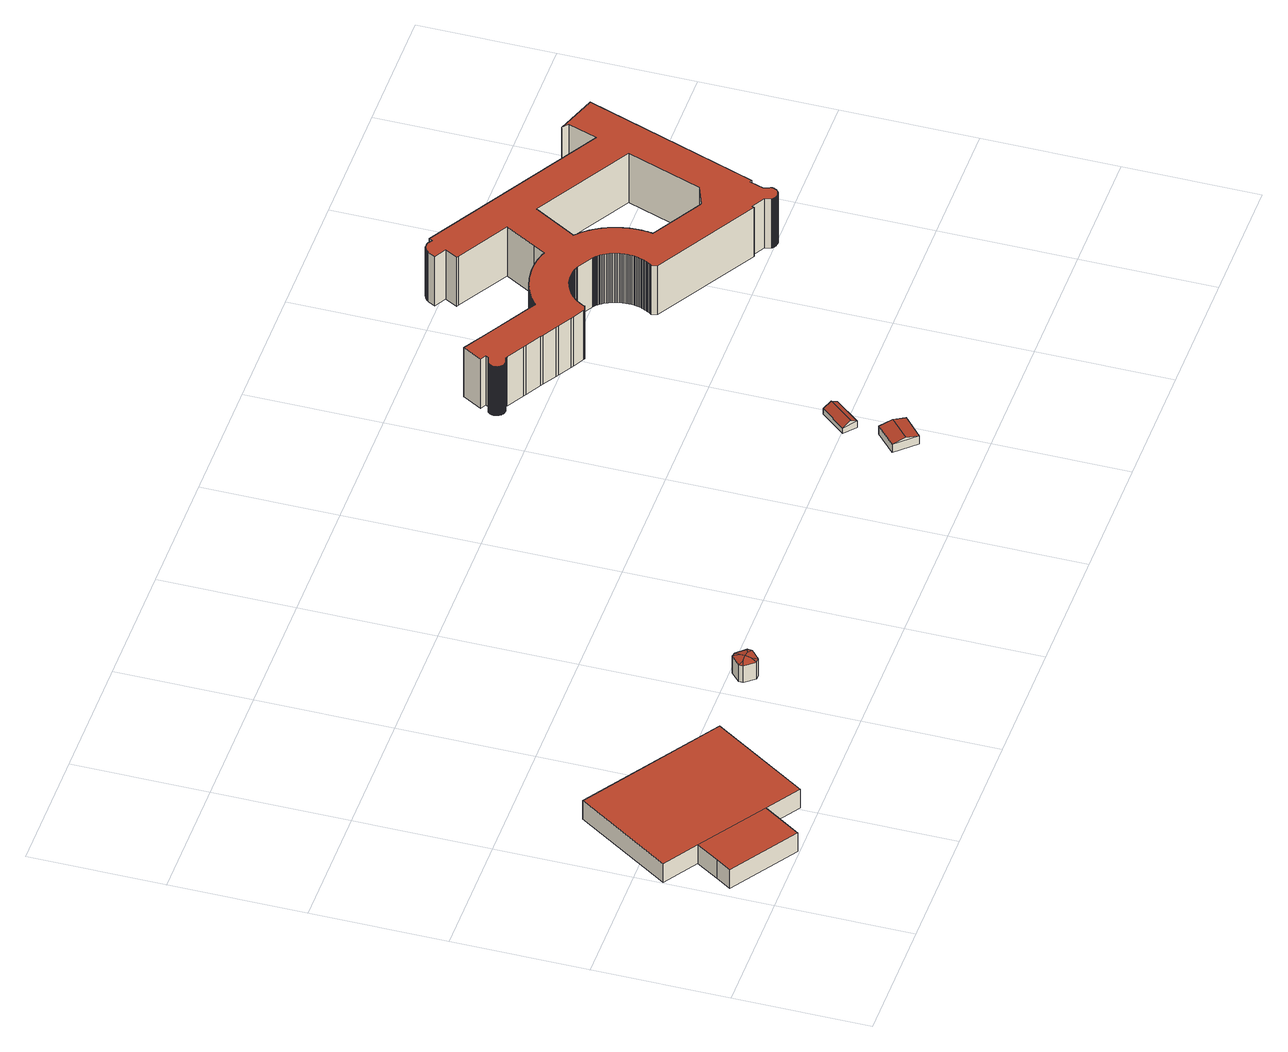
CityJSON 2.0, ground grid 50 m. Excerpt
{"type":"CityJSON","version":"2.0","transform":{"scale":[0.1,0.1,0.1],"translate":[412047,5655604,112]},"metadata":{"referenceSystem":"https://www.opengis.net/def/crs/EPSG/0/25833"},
"CityObjects":{
"building1":{"type":"Building","attributes":{"Gemeindeschluessel":14612000,"Geometrietyp2DReferenz":"3000","function":"31001_9998","roofType":"9999"},"children":["building1-1","building1-2"]},
"building1-1":{"type":"BuildingPart","attributes":{"Dachtyp_tdc":"tdcPolyFlatRoof","Dachneigung":0,"QualitaetDacherkennung":82,"Geometrietyp2DReferenz":"3000","measuredHeight":8.3,"roofType":"1000"},"parents":["building1"],"geometry":[{"type":"MultiSurface","lod":"2","boundaries":[[[0,1,2,3]],[[1,4,5,2]],[[4,6,7,5]],[[8,9,10,11]],[[8,0,3,9]],[[8,11,6,4,1,0]],[[3,2,5,7,10,9]]],"semantics":{"surfaces":[{"type":"WallSurface"},{"type":"RoofSurface"},{"type":"GroundSurface"}],"values":[0,0,0,0,0,1,2]}}]},
"building1-2":{"type":"BuildingPart","attributes":{"Dachtyp_tdc":"tdcPolyFlatRoof","Dachneigung":0,"QualitaetDacherkennung":35,"Geometrietyp2DReferenz":"3000","measuredHeight":8.23,"roofType":"1000"},"parents":["building1"],"geometry":[{"type":"MultiSurface","lod":"2","boundaries":[[[12,13,14,15]],[[13,16,17,14]],[[16,11,10,17]],[[6,18,19,7]],[[18,12,15,19]],[[18,6,11,16,13,12]],[[15,14,17,10,7,19]]],"semantics":{"surfaces":[{"type":"WallSurface"},{"type":"RoofSurface"},{"type":"GroundSurface"}],"values":[0,0,0,0,0,1,2]}}]},
"building2":{"type":"Building","attributes":{"Dachtyp_tdc":"tdcFreeFormRoof","Gemeindeschluessel":14612000,"Dachneigung":14.06,"QualitaetDacherkennung":71,"Geometrietyp2DReferenz":"3000","measuredHeight":8.42,"function":"31001_9998","roofType":"5000"},"geometry":[{"type":"Solid","lod":"2","boundaries":[[[[20,21,22,23]],[[21,24,25,22]],[[24,26,27,25]],[[26,28,29,27]],[[28,30,31,29]],[[30,32,33,31]],[[32,34,35,33]],[[34,20,23,35]],[[36,37,38,34,32]],[[36,32,30]],[[39,37,36,30,28]],[[39,28,26]],[[40,37,39,26,24]],[[40,24,21]],[[38,37,40,21,20]],[[38,20,34]],[[23,22,25,27,29,31,33,35]]]],"semantics":{"surfaces":[{"type":"WallSurface"},{"type":"RoofSurface"},{"type":"GroundSurface"}],"values":[[0,0,0,0,0,0,0,0,1,1,1,1,1,1,1,1,2]]}}]},
"building3":{"type":"Building","attributes":{"Dachtyp_tdc":"tdcGableRoof","Gemeindeschluessel":14612000,"Dachneigung":14.03,"QualitaetDacherkennung":59,"Geometrietyp2DReferenz":"3000","measuredHeight":4.78,"function":"31001_9998","roofType":"3100"},"geometry":[{"type":"Solid","lod":"2","boundaries":[[[[41,42,43,44]],[[42,45,46,43]],[[45,47,48,46]],[[47,41,44,48]],[[45,42,49]],[[41,47,50]],[[42,41,50,49]],[[47,45,49,50]],[[44,43,46,48]]]],"semantics":{"surfaces":[{"type":"WallSurface"},{"type":"RoofSurface"},{"type":"GroundSurface"}],"values":[[0,0,0,0,0,0,1,1,2]]}}]},
"building4":{"type":"Building","attributes":{"Dachtyp_tdc":"tdcHipAndGableRoof","Gemeindeschluessel":14612000,"Dachneigung":29.28,"QualitaetDacherkennung":14,"Geometrietyp2DReferenz":"3000","measuredHeight":4.12,"function":"31001_9998","roofType":"5000"},"geometry":[{"type":"Solid","lod":"2","boundaries":[[[[51,52,53,54]],[[52,55,56,53]],[[55,57,58,56]],[[57,51,54,58]],[[55,52,59]],[[51,57,60]],[[52,51,60,59]],[[57,55,59,60]],[[54,53,56,58]]]],"semantics":{"surfaces":[{"type":"WallSurface"},{"type":"RoofSurface"},{"type":"GroundSurface"}],"values":[[0,0,0,0,1,0,1,1,2]]}}]},
"building5":{"type":"Building","attributes":{"name":"Sächsische Aufbaubank","Dachtyp_tdc":"tdcPolyFlatRoof","Gemeindeschluessel":14612000,"Dachneigung":0,"QualitaetDacherkennung":59,"Geometrietyp2DReferenz":"3000","measuredHeight":21.86,"function":"31001_3010","roofType":"1000"},"geometry":[{"type":"Solid","lod":"2","boundaries":[[[[61,62,63,64]],[[62,65,66,63]],[[65,67,68,66]],[[67,69,70,68]],[[69,71,72,70]],[[71,73,74,72]],[[73,75,76,74]],[[75,77,78,76]],[[77,79,80,78]],[[79,81,82,80]],[[81,83,84,82]],[[83,85,86,84]],[[85,87,88,86]],[[87,89,90,88]],[[89,91,92,90]],[[91,93,94,92]],[[93,95,96,94]],[[95,97,98,96]],[[97,99,100,98]],[[99,101,102,100]],[[101,103,104,102]],[[103,105,106,104]],[[105,107,108,106]],[[107,109,110,108]],[[109,111,112,110]],[[111,113,114,112]],[[113,115,116,114]],[[115,117,118,116]],[[117,119,120,118]],[[119,121,122,120]],[[121,123,124,122]],[[123,125,126,124]],[[125,127,128,126]],[[127,129,130,128]],[[129,131,132,130]],[[131,133,134,132]],[[133,135,136,134]],[[135,137,138,136]],[[137,139,140,138]],[[139,141,142,140]],[[141,143,144,142]],[[143,145,146,144]],[[145,147,148,146]],[[147,149,150,148]],[[149,151,152,150]],[[151,153,154,152]],[[153,155,156,154]],[[155,157,158,156]],[[157,159,160,158]],[[159,161,162,160]],[[161,163,164,162]],[[163,165,166,164]],[[165,167,168,166]],[[167,169,170,168]],[[169,171,172,170]],[[171,173,174,172]],[[173,175,176,174]],[[175,177,178,176]],[[177,179,180,178]],[[179,181,182,180]],[[183,184,185,186]],[[181,187,188,182]],[[187,189,190,188]],[[189,183,186,190]],[[184,191,192,185]],[[191,193,194,192]],[[193,195,196,194]],[[195,197,198,196]],[[197,199,200,198]],[[199,201,202,200]],[[201,203,204,202]],[[203,205,206,204]],[[205,207,208,206]],[[207,209,210,208]],[[209,211,212,210]],[[211,213,214,212]],[[213,215,216,214]],[[215,217,218,216]],[[217,219,220,218]],[[219,221,222,220]],[[221,223,224,222]],[[223,225,226,224]],[[225,227,228,226]],[[229,230,231,232]],[[230,233,234,231]],[[233,235,236,234]],[[235,237,238,236]],[[237,239,240,238]],[[239,241,242,240]],[[241,243,244,242]],[[243,245,246,244]],[[245,247,248,246]],[[247,249,250,248]],[[249,251,252,250]],[[251,253,254,252]],[[253,255,256,254]],[[255,257,258,256]],[[257,259,260,258]],[[259,261,262,260]],[[261,263,264,262]],[[263,265,266,264]],[[265,267,268,266]],[[267,269,270,268]],[[269,271,272,270]],[[271,273,274,272]],[[273,275,276,274]],[[277,278,279,280]],[[281,277,280,282]],[[278,283,284,279]],[[283,285,286,284]],[[285,287,288,286]],[[287,289,290,288]],[[289,291,292,290]],[[291,293,294,292]],[[293,295,296,294]],[[295,297,298,296]],[[297,299,300,298]],[[299,301,302,300]],[[301,303,304,302]],[[303,305,306,304]],[[305,307,308,306]],[[307,309,310,308]],[[309,311,312,310]],[[311,313,314,312]],[[313,315,316,314]],[[315,317,318,316]],[[317,319,320,318]],[[319,321,322,320]],[[321,323,324,322]],[[323,325,326,324]],[[325,327,328,326]],[[327,329,330,328]],[[329,331,332,330]],[[331,333,334,332]],[[333,335,336,334]],[[335,337,338,336]],[[337,339,340,338]],[[339,341,342,340]],[[341,343,344,342]],[[343,345,346,344]],[[345,347,348,346]],[[347,349,350,348]],[[349,351,352,350]],[[351,353,354,352]],[[353,355,356,354]],[[355,357,358,356]],[[357,359,360,358]],[[359,361,362,360]],[[361,363,364,362]],[[363,365,366,364]],[[365,367,368,366]],[[367,369,370,368]],[[371,372,373,374]],[[275,375,376,276]],[[375,377,378,376]],[[377,371,374,378]],[[372,379,380,373]],[[379,381,382,380]],[[381,383,384,382]],[[383,385,386,384]],[[385,387,388,386]],[[387,389,390,388]],[[389,391,392,390]],[[391,393,394,392]],[[393,395,396,394]],[[395,397,398,396]],[[397,399,400,398]],[[399,401,402,400]],[[401,229,232,402]],[[227,403,404,228]],[[403,405,406,404]],[[405,407,408,406]],[[407,409,410,408]],[[409,411,412,410]],[[411,413,414,412]],[[413,415,416,414]],[[415,417,418,416]],[[417,419,420,418]],[[419,421,422,420]],[[421,423,424,422]],[[423,425,426,424]],[[425,427,428,426]],[[427,429,430,428]],[[429,431,432,430]],[[431,433,434,432]],[[433,435,436,434]],[[435,437,438,436]],[[437,439,440,438]],[[439,441,442,440]],[[441,443,444,442]],[[443,445,446,444]],[[445,447,448,446]],[[447,449,450,448]],[[449,451,452,450]],[[451,453,454,452]],[[453,455,456,454]],[[455,457,458,456]],[[457,459,460,458]],[[461,462,463,464]],[[369,465,466,370]],[[465,467,468,466]],[[467,461,464,468]],[[462,469,470,463]],[[469,471,472,470]],[[471,473,474,472]],[[473,475,476,474]],[[475,477,478,476]],[[477,479,480,478]],[[479,481,482,480]],[[481,483,484,482]],[[483,485,486,484]],[[485,487,488,486]],[[487,489,490,488]],[[489,491,492,490]],[[491,493,494,492]],[[493,495,496,494]],[[495,497,498,496]],[[497,499,500,498]],[[499,501,502,500]],[[501,503,504,502]],[[503,505,506,504]],[[505,507,508,506]],[[507,509,510,508]],[[509,511,512,510]],[[511,513,514,512]],[[513,515,516,514]],[[515,517,518,516]],[[517,519,520,518]],[[519,521,522,520]],[[521,523,524,522]],[[523,525,526,524]],[[525,527,528,526]],[[527,529,530,528]],[[529,531,532,530]],[[531,533,534,532]],[[533,535,536,534]],[[535,537,538,536]],[[537,539,540,538]],[[539,541,542,540]],[[541,543,544,542]],[[543,545,546,544]],[[545,547,548,546]],[[547,549,550,548]],[[549,551,552,550]],[[553,554,555,556]],[[459,557,558,460]],[[557,559,560,558]],[[559,553,556,560]],[[554,561,562,555]],[[561,563,564,562]],[[563,565,566,564]],[[565,567,568,566]],[[567,569,570,568]],[[569,571,572,570]],[[571,573,574,572]],[[573,575,576,574]],[[575,577,578,576]],[[577,579,580,578]],[[579,581,582,580]],[[581,583,584,582]],[[583,585,586,584]],[[585,587,588,586]],[[587,589,590,588]],[[589,591,592,590]],[[591,593,594,592]],[[593,595,596,594]],[[595,597,598,596]],[[597,599,600,598]],[[599,601,602,600]],[[601,603,604,602]],[[603,605,606,604]],[[605,607,608,606]],[[607,609,610,608]],[[609,611,612,610]],[[611,613,614,612]],[[613,615,616,614]],[[615,617,618,616]],[[617,619,620,618]],[[619,621,622,620]],[[621,623,624,622]],[[623,625,626,624]],[[625,627,628,626]],[[627,629,630,628]],[[629,631,632,630]],[[631,633,634,632]],[[633,635,636,634]],[[635,637,638,636]],[[637,639,640,638]],[[639,641,642,640]],[[641,281,282,642]],[[643,644,645,646]],[[551,647,648,552]],[[647,649,650,648]],[[649,643,646,650]],[[644,651,652,645]],[[651,653,654,652]],[[653,655,656,654]],[[655,657,658,656]],[[657,659,660,658]],[[659,661,662,660]],[[661,663,664,662]],[[663,665,666,664]],[[665,667,668,666]],[[667,669,670,668]],[[669,671,672,670]],[[671,673,674,672]],[[673,675,676,674]],[[675,677,678,676]],[[677,679,680,678]],[[679,681,682,680]],[[681,683,684,682]],[[683,685,686,684]],[[685,687,688,686]],[[687,689,690,688]],[[689,691,692,690]],[[691,693,694,692]],[[693,695,696,694]],[[695,697,698,696]],[[697,699,700,698]],[[699,701,702,700]],[[701,703,704,702]],[[703,705,706,704]],[[705,707,708,706]],[[707,709,710,708]],[[709,711,712,710]],[[711,713,714,712]],[[713,715,716,714]],[[715,61,64,716]],[[715,713,711,709,707,705,703,701,699,697,695,693,691,689,687,685,683,681,679,677,675,673,671,669,667,665,663,661,659,657,655,653,651,644,643,649,647,551,549,547,545,543,541,539,537,535,533,531,529,527,525,523,521,519,517,515,513,511,509,507,505,503,501,499,497,495,493,491,489,487,485,483,481,479,477,475,473,471,469,462,461,467,465,369,367,365,363,361,359,357,355,353,351,349,347,345,343,341,339,337,335,333,331,329,327,325,323,321,319,317,315,313,311,309,307,305,303,301,299,297,295,293,291,289,287,285,283,278,277,281,641,639,637,635,633,631,629,627,625,623,621,619,617,615,613,611,609,607,605,603,601,599,597,595,593,591,589,587,585,583,581,579,577,575,573,571,569,567,565,563,561,554,553,559,557,459,457,455,453,451,449,447,445,443,441,439,437,435,433,431,429,427,425,423,421,419,417,415,413,411,409,407,405,403,227,225,223,221,219,217,215,213,211,209,207,205,203,201,199,197,195,193,191,184,183,189,187,181,179,177,175,173,171,169,167,165,163,161,159,157,155,153,151,149,147,145,143,141,139,137,135,133,131,129,127,125,123,121,119,117,115,113,111,109,107,105,103,101,99,97,95,93,91,89,87,85,83,81,79,77,75,73,71,69,67,65,62,61],[229,401,399,397,395,393,391,389,387,385,383,381,379,372,371,377,375,275,273,271,269,267,265,263,261,259,257,255,253,251,249,247,245,243,241,239,237,235,233,230]],[[64,63,66,68,70,72,74,76,78,80,82,84,86,88,90,92,94,96,98,100,102,104,106,108,110,112,114,116,118,120,122,124,126,128,130,132,134,136,138,140,142,144,146,148,150,152,154,156,158,160,162,164,166,168,170,172,174,176,178,180,182,188,190,186,185,192,194,196,198,200,202,204,206,208,210,212,214,216,218,220,222,224,226,228,404,406,408,410,412,414,416,418,420,422,424,426,428,430,432,434,436,438,440,442,444,446,448,450,452,454,456,458,460,558,560,556,555,562,564,566,568,570,572,574,576,578,580,582,584,586,588,590,592,594,596,598,600,602,604,606,608,610,612,614,616,618,620,622,624,626,628,630,632,634,636,638,640,642,282,280,279,284,286,288,290,292,294,296,298,300,302,304,306,308,310,312,314,316,318,320,322,324,326,328,330,332,334,336,338,340,342,344,346,348,350,352,354,356,358,360,362,364,366,368,370,466,468,464,463,470,472,474,476,478,480,482,484,486,488,490,492,494,496,498,500,502,504,506,508,510,512,514,516,518,520,522,524,526,528,530,532,534,536,538,540,542,544,546,548,550,552,648,650,646,645,652,654,656,658,660,662,664,666,668,670,672,674,676,678,680,682,684,686,688,690,692,694,696,698,700,702,704,706,708,710,712,714,716],[232,231,234,236,238,240,242,244,246,248,250,252,254,256,258,260,262,264,266,268,270,272,274,276,376,378,374,373,380,382,384,386,388,390,392,394,396,398,400,402]]]],"semantics":{"surfaces":[{"type":"WallSurface"},{"type":"RoofSurface"},{"type":"GroundSurface"}],"values":[[0,0,0,0,0,0,0,0,0,0,0,0,0,0,0,0,0,0,0,0,0,0,0,0,0,0,0,0,0,0,0,0,0,0,0,0,0,0,0,0,0,0,0,0,0,0,0,0,0,0,0,0,0,0,0,0,0,0,0,0,0,0,0,0,0,0,0,0,0,0,0,0,0,0,0,0,0,0,0,0,0,0,0,0,0,0,0,0,0,0,0,0,0,0,0,0,0,0,0,0,0,0,0,0,0,0,0,0,0,0,0,0,0,0,0,0,0,0,0,0,0,0,0,0,0,0,0,0,0,0,0,0,0,0,0,0,0,0,0,0,0,0,0,0,0,0,0,0,0,0,0,0,0,0,0,0,0,0,0,0,0,0,0,0,0,0,0,0,0,0,0,0,0,0,0,0,0,0,0,0,0,0,0,0,0,0,0,0,0,0,0,0,0,0,0,0,0,0,0,0,0,0,0,0,0,0,0,0,0,0,0,0,0,0,0,0,0,0,0,0,0,0,0,0,0,0,0,0,0,0,0,0,0,0,0,0,0,0,0,0,0,0,0,0,0,0,0,0,0,0,0,0,0,0,0,0,0,0,0,0,0,0,0,0,0,0,0,0,0,0,0,0,0,0,0,0,0,0,0,0,0,0,0,0,0,0,0,0,0,0,0,0,0,0,0,0,0,0,0,0,0,0,0,0,0,0,0,0,0,0,0,0,0,0,0,0,0,0,0,0,0,0,0,0,0,0,0,0,1,2]]}}]}
},
"vertices":[
[293,9,93],[42,173,93],[42,173,10],[293,9,10],[78,228,93],[78,228,10],[133,313,93],[133,313,10],[329,64,93],[329,64,10],[384,148,10],[384,148,93],
[239,753,93],[745,424,93],[745,424,10],[239,753,10],[511,66,93],[511,66,10],[6,396,93],[6,396,10],
[1075,457,84],[1112,491,84],[1112,491,9],[1075,457,9],[1130,489,84],[1130,489,9],[1162,453,84],[1162,453,9],[1161,435,84],[1161,435,9],[1124,403,84],[1124,403,9],[1106,403,84],[1106,403,9],[1075,441,84],[1075,441,9],[1116,425,89],[1118,447,93],[1095,448,89],[1140,446,89],[1120,468,90],
[2352,306,54],[2429,376,54],[2429,376,18],[2352,306,18],[2498,300,54],[2498,300,18],[2420,230,54],[2420,230,18],[2463,338,66],[2386,268,66],
[2391,492,46],[2469,586,47],[2469,586,23],[2391,492,23],[2512,549,52],[2512,549,23],[2436,455,51],[2436,455,23],[2493,564,65],[2416,471,65],
[2664,2052,243],[2666,2052,243],[2666,2052,24],[2664,2052,24],[2667,2052,243],[2667,2052,24],[2669,2052,243],[2669,2052,24],[2670,2052,243],[2670,2052,24],[2671,2052,243],[2671,2052,24],[2673,2051,243],[2673,2051,24],[2674,2051,243],[2674,2051,24],[2675,2051,243],[2675,2051,24],[2677,2050,243],[2677,2050,24],[2678,2050,243],[2678,2050,24],[2679,2049,243],[2679,2049,24],[2681,2049,243],[2681,2049,24],[2682,2048,243],[2682,2048,24],[2683,2047,243],[2683,2047,24],[2695,2040,243],[2695,2040,24],[2702,2052,243],[2702,2052,24],[3368,1665,243],[3368,1665,24],[3404,1774,243],[3404,1774,24],[3383,1792,243],[3383,1792,24],[3537,1738,243],[3537,1738,24],[3310,1096,243],[3310,1096,24],[3301,1099,243],[3301,1099,24],[3284,1048,243],[3284,1048,24],[3293,1024,243],[3293,1024,24],[3294,1022,243],[3294,1022,24],[3294,1020,243],[3294,1020,24],[3293,1019,243],[3293,1019,24],[3293,1017,243],[3293,1017,24],[3293,1015,243],[3293,1015,24],[3293,1013,243],[3293,1013,24],[3292,1012,243],[3292,1012,24],[3291,1010,243],[3291,1010,24],[3291,1008,243],[3291,1008,24],[3290,1007,243],[3290,1007,24],[3289,1005,243],[3289,1005,24],[3288,1004,243],[3288,1004,24],[3287,1002,243],[3287,1002,24],[3286,1001,243],[3286,1001,24],[3285,1000,243],[3285,1000,24],[3283,998,243],[3283,998,24],[3282,997,243],[3282,997,24],[3280,996,243],[3280,996,24],[3279,995,243],[3279,995,24],[3277,994,243],[3277,994,24],[3276,993,243],[3276,993,24],[3274,993,243],[3274,993,24],[3273,992,243],[3273,992,24],[3271,992,243],[3271,992,24],[3269,991,243],[3269,991,24],[3267,991,243],[3267,991,24],[3266,991,243],[3266,991,24],[3263,991,243],[3263,991,24],[3261,991,243],[3261,991,24],[3259,991,243],[3259,991,24],[3256,991,243],[3256,991,24],[3254,992,243],[3254,992,24],[3252,992,243],[3252,992,24],[3250,993,243],[3250,993,24],[3248,994,243],[3248,994,24],[3246,995,243],[3246,995,24],[3241,1000,243],[3239,1001,243],[3239,1001,24],[3241,1000,24],[3244,997,243],[3244,997,24],[3242,998,243],[3242,998,24],[3238,1003,243],[3238,1003,24],[3229,1027,243],[3229,1027,24],[3181,1055,243],[3181,1055,24],[3177,1048,243],[3177,1048,24],[2794,1271,243],[2794,1271,24],[2788,1292,243],[2788,1292,24],[2791,1296,243],[2791,1296,24],[2795,1301,243],[2795,1301,24],[2798,1306,243],[2798,1306,24],[2800,1311,243],[2800,1311,24],[2803,1315,243],[2803,1315,24],[2805,1321,243],[2805,1321,24],[2808,1326,243],[2808,1326,24],[2810,1331,243],[2810,1331,24],[2812,1336,243],[2812,1336,24],[2813,1341,243],[2813,1341,24],[2815,1347,243],[2815,1347,24],[2816,1352,243],[2816,1352,24],[2817,1358,243],[2817,1358,24],[2949,1337,243],[3142,1225,243],[3142,1225,24],[2949,1337,24],[3222,1255,243],[3222,1255,24],[3321,1536,243],[3321,1536,24],[2954,1749,243],[2954,1749,24],[2862,1591,243],[2862,1591,24],[2867,1586,243],[2867,1586,24],[2872,1581,243],[2872,1581,24],[2877,1577,243],[2877,1577,24],[2882,1572,243],[2882,1572,24],[2887,1567,243],[2887,1567,24],[2891,1561,243],[2891,1561,24],[2896,1556,243],[2896,1556,24],[2902,1547,243],[2902,1547,24],[2908,1539,243],[2908,1539,24],[2914,1530,243],[2914,1530,24],[2919,1520,243],[2919,1520,24],[2924,1511,243],[2924,1511,24],[2929,1501,243],[2929,1501,24],[2933,1492,243],[2933,1492,24],[2937,1482,243],[2937,1482,24],[2940,1472,243],[2940,1472,24],[2943,1462,243],[2943,1462,24],[2946,1451,243],[2946,1451,24],[2529,1462,243],[2526,1457,243],[2526,1457,24],[2529,1462,24],[2532,1467,243],[2532,1467,24],[2524,1452,243],[2524,1452,24],[2522,1447,243],[2522,1447,24],[2501,1441,243],[2501,1441,24],[2498,1443,243],[2498,1443,24],[2457,1466,243],[2457,1466,24],[2448,1471,243],[2448,1471,24],[2397,1501,243],[2397,1501,24],[2388,1506,243],[2388,1506,24],[2336,1537,243],[2336,1537,24],[2327,1542,243],[2327,1542,24],[2268,1576,243],[2268,1576,24],[2258,1582,243],[2258,1582,24],[2192,1620,243],[2192,1620,24],[2187,1623,243],[2187,1623,24],[2163,1617,243],[2163,1617,24],[2161,1617,243],[2161,1617,24],[2159,1618,243],[2159,1618,24],[2156,1618,243],[2156,1618,24],[2154,1619,243],[2154,1619,24],[2152,1619,243],[2152,1619,24],[2150,1620,243],[2150,1620,24],[2148,1621,243],[2148,1621,24],[2146,1623,243],[2146,1623,24],[2144,1624,243],[2144,1624,24],[2143,1626,243],[2143,1626,24],[2141,1627,243],[2141,1627,24],[2140,1629,243],[2140,1629,24],[2138,1631,243],[2138,1631,24],[2137,1633,243],[2137,1633,24],[2136,1635,243],[2136,1635,24],[2135,1637,243],[2135,1637,24],[2134,1639,243],[2134,1639,24],[2134,1641,243],[2134,1641,24],[2133,1644,243],[2133,1644,24],[2133,1646,243],[2133,1646,24],[2133,1648,243],[2133,1648,24],[2133,1650,243],[2133,1650,24],[2133,1653,243],[2133,1653,24],[2134,1655,243],[2134,1655,24],[2134,1657,243],[2134,1657,24],[2135,1660,243],[2135,1660,24],[2136,1662,243],[2136,1662,24],[2137,1664,243],[2137,1664,24],[2138,1666,243],[2138,1666,24],[2952,1420,243],[2953,1409,243],[2953,1409,24],[2952,1420,24],[2948,1441,243],[2948,1441,24],[2950,1430,243],[2950,1430,24],[2954,1399,243],[2954,1399,24],[2954,1388,243],[2954,1388,24],[2954,1377,243],[2954,1377,24],[2954,1367,243],[2954,1367,24],[2953,1356,243],[2953,1356,24],[2952,1346,243],[2952,1346,24],[2951,1344,243],[2951,1344,24],[2951,1343,243],[2951,1343,24],[2951,1342,243],[2951,1342,24],[2950,1341,243],[2950,1341,24],[2950,1340,243],[2950,1340,24],[2950,1338,243],[2950,1338,24],[2818,1363,243],[2818,1363,24],[2819,1369,243],[2819,1369,24],[2819,1374,243],[2819,1374,24],[2819,1380,243],[2819,1380,24],[2819,1386,243],[2819,1386,24],[2819,1391,243],[2819,1391,24],[2819,1397,243],[2819,1397,24],[2818,1402,243],[2818,1402,24],[2817,1408,243],[2817,1408,24],[2816,1413,243],[2816,1413,24],[2815,1419,243],[2815,1419,24],[2813,1424,243],[2813,1424,24],[2812,1430,243],[2812,1430,24],[2810,1435,243],[2810,1435,24],[2808,1440,243],[2808,1440,24],[2806,1445,243],[2806,1445,24],[2803,1450,243],[2803,1450,24],[2801,1455,243],[2801,1455,24],[2798,1460,243],[2798,1460,24],[2795,1465,243],[2795,1465,24],[2792,1469,243],[2792,1469,24],[2789,1474,243],[2789,1474,24],[2786,1477,243],[2786,1477,24],[2783,1480,243],[2783,1480,24],[2780,1483,243],[2780,1483,24],[2777,1486,243],[2777,1486,24],[2774,1489,243],[2774,1489,24],[2771,1492,243],[2771,1492,24],[2768,1494,243],[2768,1494,24],[2143,1670,243],[2144,1672,243],[2144,1672,24],[2143,1670,24],[2140,1667,243],[2140,1667,24],[2141,1669,243],[2141,1669,24],[2146,1673,243],[2146,1673,24],[2148,1674,243],[2148,1674,24],[2172,1681,243],[2172,1681,24],[2177,1691,243],[2177,1691,24],[2155,1702,243],[2155,1702,24],[2197,1775,243],[2197,1775,24],[2264,1736,243],[2264,1736,24],[2267,1734,243],[2267,1734,24],[2327,1699,243],[2327,1699,24],[2481,1609,243],[2481,1609,24],[2482,1610,243],[2482,1610,24],[2482,1611,243],[2482,1611,24],[2483,1612,243],[2483,1612,24],[2484,1613,243],[2484,1613,24],[2485,1614,243],[2485,1614,24],[2486,1615,243],[2486,1615,24],[2487,1615,243],[2487,1615,24],[2496,1622,243],[2496,1622,24],[2504,1628,243],[2504,1628,24],[2513,1633,243],[2513,1633,24],[2523,1639,243],[2523,1639,24],[2532,1643,243],[2532,1643,24],[2541,1648,243],[2541,1648,24],[2551,1652,243],[2551,1652,24],[2561,1656,243],[2561,1656,24],[2571,1660,243],[2571,1660,24],[2581,1663,243],[2581,1663,24],[2592,1665,243],[2592,1665,24],[2602,1668,243],[2602,1668,24],[2613,1670,243],[2613,1670,24],[2623,1671,243],[2623,1671,24],[2634,1672,243],[2634,1672,24],[2644,1673,243],[2644,1673,24],[2655,1674,243],[2655,1674,24],[2666,1674,243],[2666,1674,24],[2676,1673,243],[2676,1673,24],[2687,1672,243],[2687,1672,24],[2698,1671,243],[2698,1671,24],[2704,1670,243],[2704,1670,24],[2711,1668,243],[2711,1668,24],[2718,1667,243],[2718,1667,24],[2724,1665,243],[2724,1665,24],[2700,1532,243],[2696,1533,243],[2696,1533,24],[2700,1532,24],[2708,1529,243],[2708,1529,24],[2704,1531,243],[2704,1531,24],[2692,1535,243],[2692,1535,24],[2688,1536,243],[2688,1536,24],[2684,1536,243],[2684,1536,24],[2679,1537,243],[2679,1537,24],[2674,1538,243],[2674,1538,24],[2668,1538,243],[2668,1538,24],[2663,1538,243],[2663,1538,24],[2657,1538,243],[2657,1538,24],[2652,1538,243],[2652,1538,24],[2646,1538,243],[2646,1538,24],[2641,1537,243],[2641,1537,24],[2635,1536,243],[2635,1536,24],[2630,1535,243],[2630,1535,24],[2624,1534,243],[2624,1534,24],[2619,1533,243],[2619,1533,24],[2613,1531,243],[2613,1531,24],[2608,1529,243],[2608,1529,24],[2603,1527,243],[2603,1527,24],[2600,1526,243],[2600,1526,24],[2598,1525,243],[2598,1525,24],[2595,1524,243],[2595,1524,24],[2593,1523,243],[2593,1523,24],[2590,1521,243],[2590,1521,24],[2588,1520,243],[2588,1520,24],[2586,1519,243],[2586,1519,24],[2583,1517,243],[2583,1517,24],[2581,1516,243],[2581,1516,24],[2578,1514,243],[2578,1514,24],[2576,1513,243],[2576,1513,24],[2574,1511,243],[2574,1511,24],[2571,1510,243],[2571,1510,24],[2569,1508,243],[2569,1508,24],[2565,1505,243],[2565,1505,24],[2560,1501,243],[2560,1501,24],[2556,1497,243],[2556,1497,24],[2552,1493,243],[2552,1493,24],[2548,1489,243],[2548,1489,24],[2545,1485,243],[2545,1485,24],[2541,1480,243],[2541,1480,24],[2538,1476,243],[2538,1476,24],[2535,1471,243],[2535,1471,24],[2744,1658,243],[2769,1701,243],[2769,1701,24],[2744,1658,24],[2731,1663,243],[2731,1663,24],[2738,1661,243],[2738,1661,24],[2837,1817,243],[2837,1817,24],[2643,1930,243],[2643,1930,24],[2634,1935,243],[2634,1935,24],[2661,1981,243],[2661,1981,24],[2616,2007,243],[2616,2007,24],[2632,2034,243],[2632,2034,24],[2633,2035,243],[2633,2035,24],[2634,2036,243],[2634,2036,24],[2635,2037,243],[2635,2037,24],[2635,2038,243],[2635,2038,24],[2636,2040,243],[2636,2040,24],[2637,2041,243],[2637,2041,24],[2638,2041,243],[2638,2041,24],[2639,2042,243],[2639,2042,24],[2640,2043,243],[2640,2043,24],[2641,2044,243],[2641,2044,24],[2642,2045,243],[2642,2045,24],[2644,2046,243],[2644,2046,24],[2645,2047,243],[2645,2047,24],[2646,2047,243],[2646,2047,24],[2647,2048,243],[2647,2048,24],[2648,2049,243],[2648,2049,24],[2650,2049,243],[2650,2049,24],[2651,2050,243],[2651,2050,24],[2652,2050,243],[2652,2050,24],[2653,2051,243],[2653,2051,24],[2655,2051,243],[2655,2051,24],[2656,2052,243],[2656,2052,24],[2657,2052,243],[2657,2052,24],[2659,2052,243],[2659,2052,24],[2660,2052,243],[2660,2052,24],[2662,2052,243],[2662,2052,24],[2663,2052,243],[2663,2052,24]
]}
